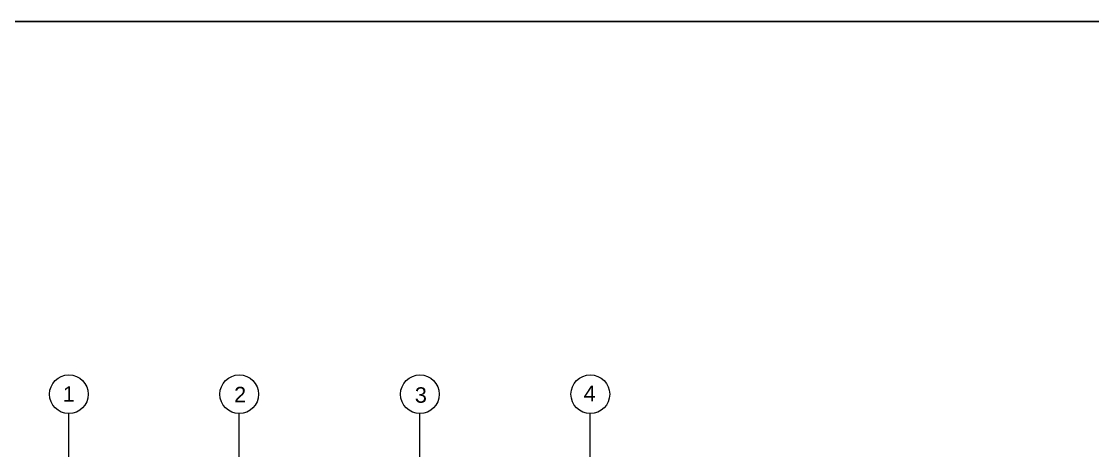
# Model space of a CAD drawing. Header units: millimetres. Extents: x 2391 to 3323, y 1596 to 2537.
# Drawn here: x 2753.3 to 2836.3, y 2504 to 2537.2 of the extents above; entities that cross this region are included whole.
import ezdxf

# ---------------------------------------------------------------- set-up
doc = ezdxf.new("R2010")
doc.units = ezdxf.units.MM
doc.layers.add('doors and windows schedule', color=11, linetype='Continuous')
doc.layers.add('Lightning text', color=211, linetype='Continuous')
doc.styles.get("Standard").update_dxf_attribs({"font": 'arial.ttf'})

msp = doc.modelspace()

# ---------------------------------------------------------------- linework, layer by layer
at = {"color": 11, "true_color": 0xf27172}
msp.add_line((3323.401, 2537.196), (2684.734, 2537.196), dxfattribs=at)
at = {"layer": 'Lightning text', "linetype": 'ByBlock', "lineweight": 13, "ltscale": 0.02}
for p, q in [((2757.023, 2498.833), (2757.023, 2506.833)), ((2770.223, 2498.833), (2770.223, 2506.833)), ((2784.223, 2498.833), (2784.223, 2506.833)), ((2797.423, 2498.833), (2797.423, 2506.833))]:
    msp.add_line(p, q, dxfattribs=at)
for centre in [(2757.023, 2508.333), (2770.223, 2508.333), (2784.223, 2508.333), (2797.423, 2508.333)]:
    msp.add_circle(centre, 1.5, dxfattribs=at)

# ---------------------------------------------------------------- texts
at = {"layer": 'doors and windows schedule'}
for s, p in [('1', (2756.554, 2507.746)), ('2', (2769.828, 2507.706)), ('3', (2783.829, 2507.671)), ('4', (2796.907, 2507.793))]:
    msp.add_text(s, height=1.2, dxfattribs=at).set_placement(p)

doc.saveas('drawing.dxf')
